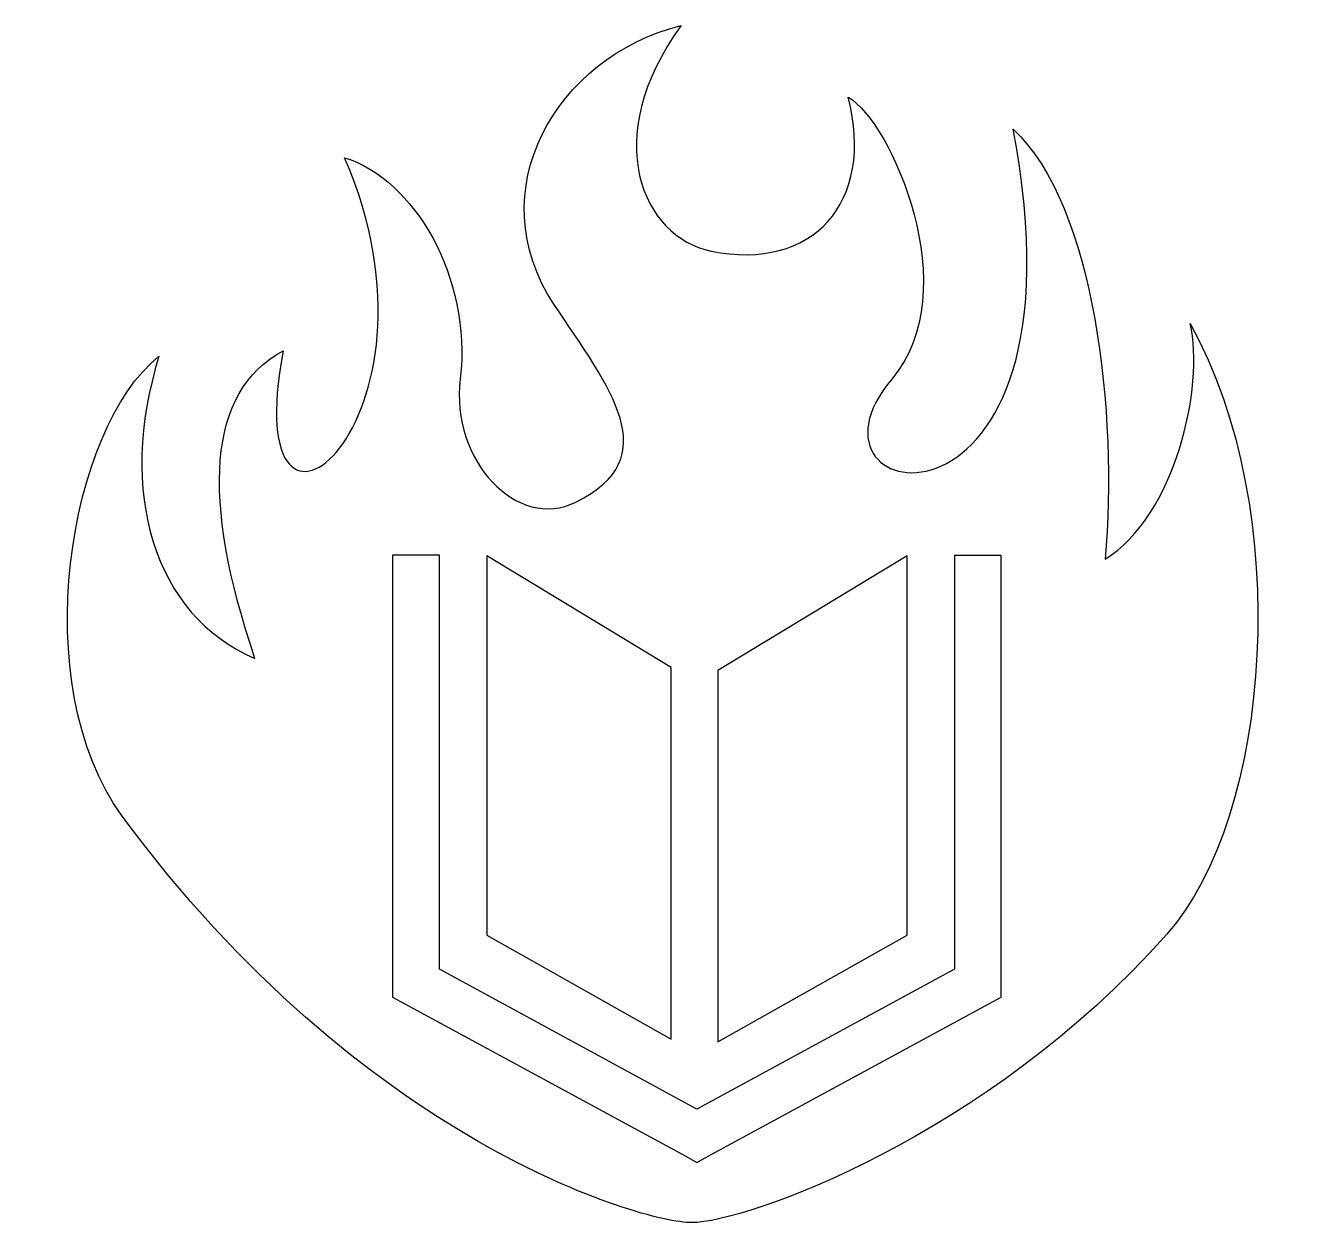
# Model space of a CAD drawing. Header units: centimetres. Extents: x -10.7 to 10.6, y -10.1 to 10.
import ezdxf

# ---------------------------------------------------------------- set-up
doc = ezdxf.new("R2010")
doc.units = ezdxf.units.CM
doc.header["$MEASUREMENT"] = 0
doc.layers.add('Layer 1', color=7, linetype='Continuous')

msp = doc.modelspace()

# ---------------------------------------------------------------- linework, layer by layer
at = {"layer": 'Layer 1'}
for points, knots in [([(0.32946, 10.01093), (-1.79526, 9.47329), (-3.07307, 7.21414), (-1.81322, 5.32101), (-1.81322, 5.32101), (-0.86541, 3.89687), (0.08295, 2.74172), (-1.44425, 1.98721), (-1.44425, 1.98721), (-2.429, 1.50059), (-3.55379, 2.68104), (-3.38925, 4.06525), (-3.38925, 4.06525), (-3.18634, 5.77242), (-4.178, 7.43561), (-5.33425, 7.78396), (-5.33425, 7.78396), (-3.38453, 3.29644), (-7.16687, 0.32031), (-6.36863, 4.53306), (-6.36863, 4.53306), (-7.64573, 3.85437), (-7.75106, 2.04443), (-6.84302, -0.64179), (-6.84302, -0.64179), (-8.54543, 0.0835), (-9.16521, 2.17364), (-8.45729, 4.44215), (-8.45729, 4.44215), (-9.96969, 3.24669), (-10.70484, -1.07781), (-9.07404, -3.29441), (-9.07404, -3.29441), (-5.04223, -8.77431), (-0.33077, -10.13478), (0.50602, -10.13478), (0.50602, -10.13478), (1.39762, -10.13478), (5.45376, -8.71304), (8.50081, -5.28019), (8.50081, -5.28019), (10.26267, -3.29518), (10.64826, 1.84198), (8.8896, 4.99437), (8.8896, 4.99437), (9.14176, 3.92604), (8.63166, 1.75646), (7.46243, 1.02923), (7.46243, 1.02923), (7.67319, 3.46544), (7.29743, 6.97255), (5.91529, 8.2623), (5.91529, 8.2623), (7.29089, 0.97559), (1.99325, 1.84425), (3.87546, 4.06532), (3.87546, 4.06532), (5.11984, 5.53382), (3.86829, 8.38754), (3.13752, 8.80395), (3.13752, 8.80395), (3.5969, 7.02784), (2.53705, 5.86585), (0.83009, 6.21332), (0.83009, 6.21332), (-0.31907, 6.44723), (-1.05663, 8.10907), (0.32943, 10.01105), (0.32943, 10.01105), (0.32943, 10.01105), (0.32946, 10.01093), (0.32946, 10.01093)], [0, 0, 0, 0, 0.05263158, 0.05263158, 0.05263158, 0.05263158, 0.10526316, 0.10526316, 0.10526316, 0.10526316, 0.15789474, 0.15789474, 0.15789474, 0.15789474, 0.21052632, 0.21052632, 0.21052632, 0.21052632, 0.26315789, 0.26315789, 0.26315789, 0.26315789, 0.31578947, 0.31578947, 0.31578947, 0.31578947, 0.36842105, 0.36842105, 0.36842105, 0.36842105, 0.42105263, 0.42105263, 0.42105263, 0.42105263, 0.47368421, 0.47368421, 0.47368421, 0.47368421, 0.52631579, 0.52631579, 0.52631579, 0.52631579, 0.57894737, 0.57894737, 0.57894737, 0.57894737, 0.63157895, 0.63157895, 0.63157895, 0.63157895, 0.68421053, 0.68421053, 0.68421053, 0.68421053, 0.73684211, 0.73684211, 0.73684211, 0.73684211, 0.78947368, 0.78947368, 0.78947368, 0.78947368, 0.84210526, 0.84210526, 0.84210526, 0.84210526, 0.89473684, 0.89473684, 0.89473684, 0.89473684, 1, 1, 1, 1]), ([(-4.52648, 1.09367), (-4.52648, 1.09367), (-3.73844, 1.09367), (-3.73844, 1.09367), (-3.73844, 1.09367), (-3.73844, 1.09367), (-3.73844, -5.87189), (-3.73844, -5.87189), (-3.73844, -5.87189), (-3.73844, -5.87189), (0.59305, -8.22541), (0.59305, -8.22541), (0.59305, -8.22541), (0.59305, -8.22541), (4.92438, -5.87189), (4.92438, -5.87189), (4.92438, -5.87189), (4.92438, -5.87189), (4.92438, 1.0924), (4.92438, 1.0924), (4.92438, 1.0924), (4.92438, 1.0924), (5.71249, 1.0924), (5.71249, 1.0924), (5.71249, 1.0924), (5.71249, 1.0924), (5.71249, -6.34097), (5.71249, -6.34097), (5.71249, -6.34097), (5.71249, -6.34097), (5.50553, -6.45301), (5.50553, -6.45301), (5.50553, -6.45301), (5.50553, -6.45301), (0.78011, -9.01872), (0.78011, -9.01872), (0.78011, -9.01872), (0.78011, -9.01872), (0.59297, -9.12153), (0.59297, -9.12153), (0.59297, -9.12153), (0.59297, -9.12153), (0.40456, -9.01872), (0.40456, -9.01872), (0.40456, -9.01872), (0.40456, -9.01872), (-4.32095, -6.45296), (-4.32095, -6.45296), (-4.32095, -6.45296), (-4.32095, -6.45296), (-4.52648, -6.341), (-4.52648, -6.341), (-4.52648, -6.341), (-4.52648, -6.341), (-4.52648, 1.09375), (-4.52648, 1.09375), (-4.52648, 1.09375), (-4.52648, 1.09375), (-4.52648, 1.09367), (-4.52648, 1.09367)], [0, 0, 0, 0, 0.0625, 0.0625, 0.0625, 0.0625, 0.125, 0.125, 0.125, 0.125, 0.1875, 0.1875, 0.1875, 0.1875, 0.25, 0.25, 0.25, 0.25, 0.3125, 0.3125, 0.3125, 0.3125, 0.375, 0.375, 0.375, 0.375, 0.4375, 0.4375, 0.4375, 0.4375, 0.5, 0.5, 0.5, 0.5, 0.5625, 0.5625, 0.5625, 0.5625, 0.625, 0.625, 0.625, 0.625, 0.6875, 0.6875, 0.6875, 0.6875, 0.75, 0.75, 0.75, 0.75, 0.8125, 0.8125, 0.8125, 0.8125, 0.875, 0.875, 0.875, 0.875, 1, 1, 1, 1]), ([(-2.94391, 1.08452), (-2.94391, 1.08452), (0.15683, -0.7933), (0.15683, -0.7933), (0.15683, -0.7933), (0.15683, -0.7933), (0.15683, -7.04736), (0.15683, -7.04736), (0.15683, -7.04736), (0.15683, -7.04736), (-2.94391, -5.3), (-2.94391, -5.3), (-2.94391, -5.3), (-2.94391, -5.3), (-2.94391, 1.08456), (-2.94391, 1.08456), (-2.94391, 1.08456), (-2.94391, 1.08456), (-2.94391, 1.08452), (-2.94391, 1.08452)], [0, 0, 0, 0, 0.16666667, 0.16666667, 0.16666667, 0.16666667, 0.33333333, 0.33333333, 0.33333333, 0.33333333, 0.5, 0.5, 0.5, 0.5, 0.66666667, 0.66666667, 0.66666667, 0.66666667, 1, 1, 1, 1]), ([(4.1285, 1.08452), (4.1285, 1.08452), (4.1285, -5.30001), (4.1285, -5.30001), (4.1285, -5.30001), (4.1285, -5.30001), (0.94482, -7.09481), (0.94482, -7.09481), (0.94482, -7.09481), (0.94482, -7.09481), (0.94482, -0.84462), (0.94482, -0.84462), (0.94482, -0.84462), (0.94482, -0.84462), (4.1285, 1.08456), (4.1285, 1.08456), (4.1285, 1.08456), (4.1285, 1.08456), (4.1285, 1.08452), (4.1285, 1.08452)], [0, 0, 0, 0, 0.16666667, 0.16666667, 0.16666667, 0.16666667, 0.33333333, 0.33333333, 0.33333333, 0.33333333, 0.5, 0.5, 0.5, 0.5, 0.66666667, 0.66666667, 0.66666667, 0.66666667, 1, 1, 1, 1])]:
    msp.add_open_spline(points, degree=3, knots=knots, dxfattribs=at)

doc.saveas('drawing.dxf')
